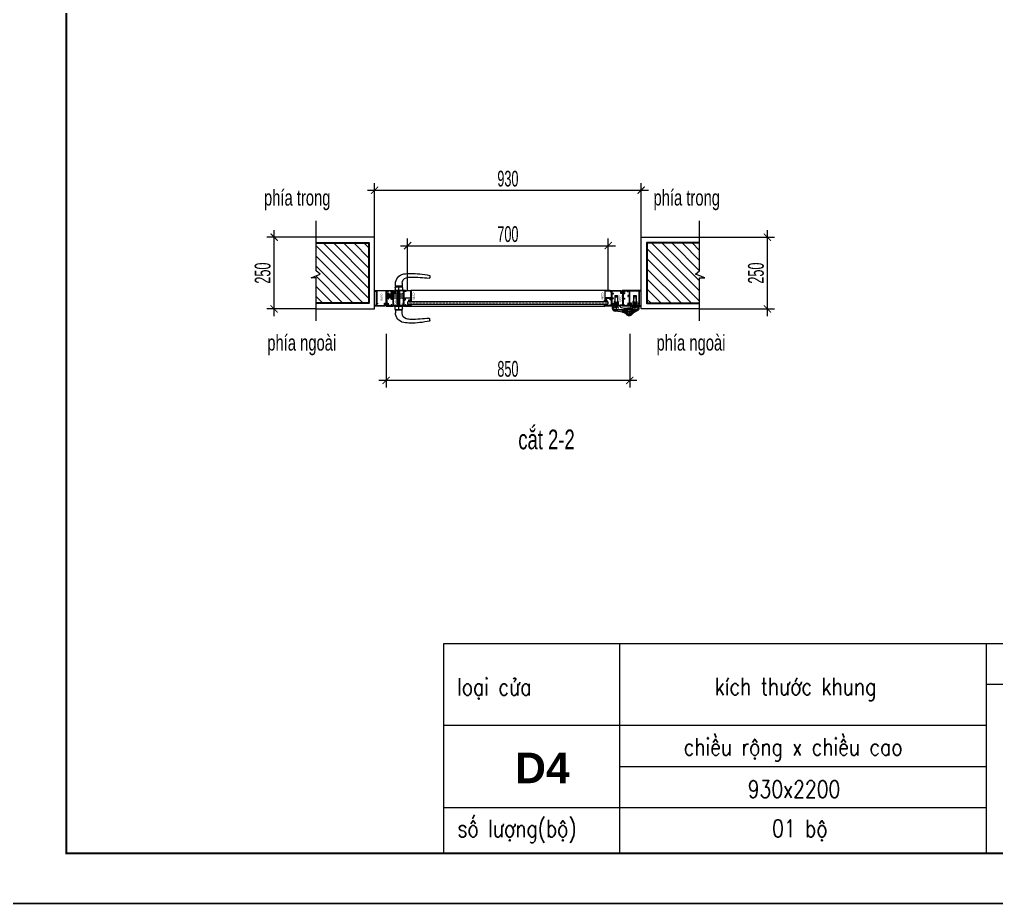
# Model space of a CAD drawing. Header units: millimetres. Extents: x 1336014 to 2939047, y -333549 to -60566.
# Drawn here: x 1435266 to 1438674, y -219540 to -216459 of the extents above; entities that cross this region are included whole.
import ezdxf
from ezdxf.enums import TextEntityAlignment as Align

# ---------------------------------------------------------------- set-up
doc = ezdxf.new("R2010")
doc.units = ezdxf.units.MM
doc.header["$MEASUREMENT"] = 0
for name, pattern in [('CENTER', [2, 1.25, -0.25, 0.25, -0.25]), ('DASHED', [0.75, 0.5, -0.25]), ('HIDDEN', [0.375, 0.25, -0.125])]:
    doc.linetypes.add(name, pattern=pattern)
for name, color, linetype, lineweight in [('05.Text', 253, 'Continuous', 18), ('08.Dim', 156, 'Continuous', 15), ('09.Hatch', 250, 'Continuous', 5), ('11.Khung bo', 32, 'Continuous', 50), ('12.Khung', 36, 'Continuous', 25), ('Bản lề cửa', 1, 'Continuous', 9), ('Coban', 7, 'Continuous', 9), ('KT KHUNG BAO', 96, 'Continuous', 9), ('Kí hiệu mã số', 241, 'Continuous', 9), ('kính', 54, 'Continuous', 9), ('nep', 9, 'Continuous', 15), ('Nhôm', 4, 'Continuous', 20), ('Nẹp nhôm', 6, 'Continuous', 9), ('Ron', 15, 'Continuous', 9), ('silicon', 211, 'Continuous', 9), ('Thay', 253, 'Continuous', 9), ('TS-NET MO', 253, 'Continuous', 0), ('wall', 4, 'Continuous', 9), ('Đường gióng', 251, 'Continuous', 9)]:
    doc.layers.add(name, color=color, linetype=linetype, lineweight=lineweight)
doc.layers.add('KT', color=1, linetype='Continuous')
doc.layers.add('VNCC-Ar-Text', color=6, linetype='Continuous')
doc.layers.add('Tpl_Bound', color=1, linetype='Continuous', plot=False)
doc.styles.add('Noidung', font='', dxfattribs={"height": 500})
doc.styles.add('TEXT-DIM', font='', dxfattribs={"width": 0.8})
doc.styles.add('TT5_Text Dim', font='hoatbif.shx', dxfattribs={"width": 0.6})
doc.styles.add('VNSIMLI', font='VNSIMLI.shx', dxfattribs={"width": 0.6})
doc.styles.get('Noidung').set_extended_font_data('.VnHelvetInsH', bold=True)
doc.styles.get('TEXT-DIM').set_extended_font_data('VnTimes')
doc.dimstyles.new('TT5_Dim 1-25', dxfattribs={"dimscale": 25, "dimtxt": 2.2, "dimasz": 1, "dimexe": 1, "dimexo": 0, "dimgap": 0.5, "dimtad": 1, "dimdec": 0, "dimzin": 0, "dimdsep": 46, "dimtxsty": 'TT5_Text Dim', "dimblk": 'ARCHTICK', "dimcen": 0, "dimdle": 1, "dimclrd": 256, "dimclre": 256, "dimclrt": 1, "dimadec": 0, "dimazin": 0, "dimtfac": 0.015, "dimtdec": 0, "dimtix": 1, "dimtmove": 2, "dimatfit": 3, "dimldrblk": 'DOT', "dimfxl": 1, "dimtolj": 1, "dimtzin": 0, "dimlwd": -1, "dimlwe": -1, "dimarcsym": 1})

# ---------------------------------------------------------------- blocks, each defined once
blk = doc.blocks.new('100')
at = {"layer": '11.Khung bo', "const_width": 26.7}
blk.add_lwpolyline([(1860913, -945240), (1860913, -916940), (1896063, -916940), (1896063, -945240)], close=True, dxfattribs=at)
blk.add_lwpolyline([(1860913, -945240), (1860913, -916940), (1896063, -916940), (1896063, -945240)], close=True, dxfattribs=at)
blk.add_lwpolyline([(1860913, -945240), (1860913, -916940), (1896063, -916940), (1896063, -945240)], close=True, dxfattribs=at)
at = {"layer": '12.Khung'}
blk.add_lwpolyline([(1901579, -945940), (1901579, -916240), (1859580, -916240), (1859580, -945940)], close=True, dxfattribs=at)
blk.add_lwpolyline([(1901579, -945940), (1901579, -916240), (1859580, -916240), (1859580, -945940)], close=True, dxfattribs=at)
blk.add_lwpolyline([(1901579, -945940), (1901579, -916240), (1859580, -916240), (1859580, -945940)], close=True, dxfattribs=at)
blk = doc.blocks.new('ron kính cửa xếp trượt')
at = {"layer": 'Ron'}
for points in [[(2, 4.4), (2.1, 3.8, -0.481466), (1.6, 3.2), (-2.9, 3.2, 0.414214), (-3.4, 2.7), (-3.4, 2.4, 0.414214), (-3.2, 2.2), (-1.4, 2.2, -0.414214), (-1.2, 2), (-1.2, 1.2, -0.414214), (-1.4, 1), (-1.5, 1, 0.601413), (-1.7, 0.7), (-1.3, 0.1, 0.248897), (-1.1, 0), (1.1, 0, 0.248897), (1.3, 0.1), (1.7, 0.7, 0.601413), (1.5, 1), (1.4, 1, -0.414214), (1.2, 1.2), (1.2, 2, -0.414214), (1.4, 2.2), (3.4, 2.2, 0.527023), (3.6, 2.5), (3, 4.9, 0.31109), (1.7, 5.9), (-2.5, 6, 0.981926), (-2.6, 5), (1.5, 4.8, -0.335845)], [(-0.4, 2.1, 0.414213), (-0.6, 1.9), (-0.6, 1, 0.414214), (-0.4, 0.8), (0.4, 0.8, 0.414214), (0.6, 1), (0.6, 1.9, 0.414215), (0.4, 2.1)]]:
    blk.add_lwpolyline(points, format="xyb", close=True, dxfattribs=at)
blk = doc.blocks.new('tay nam mat bang')
h = blk.add_hatch()
h.set_pattern_fill('ANSI31', color=256, scale=10, style=0)
h.set_pattern_definition([(315, (1511.4546, -3873.2739), (-0.88388348, -0.88388348), [])])
h.paths.add_polyline_path([(-6.8, -6), (-8.2, -6), (-6, -1.5), (-4.2, -1.5)])
h.paths.add_polyline_path([(-8.2, 15), (-6.8, 15), (-4.2, 10.5), (-6, 10.5)])
at = {"linetype": 'Continuous'}
for p, q in [((137.3, 90.6), (137.3, 85)), ((17.2, 54.7), (17.2, 63.2)), ((40.3, 54.7), (17.2, 54.7)), ((40.3, 54), (17.2, 54)), ((40.3, 65.2), (40.3, 54.7)), ((40.3, -28), (17.2, -28)), ((40.3, -28.7), (17.2, -28.7)), ((17.2, -28.7), (17.2, -37.2)), ((40.3, -39.2), (40.3, -28.7)), ((137.3, -64.6), (137.3, -59))]:
    blk.add_line(p, q, dxfattribs=at)
for p, q in [((15.8, 50), (15.8, 40.4)), ((41.7, 40.4), (15.8, 40.4)), ((17.2, 54), (17.2, 52.6)), ((24.5, 34.4), (24.4, 40.4)), ((24.5, 34.4), (33, 34.4)), ((24.8, 34.4), (24.8, -8.4)), ((32.8, 34.4), (32.8, -8.4)), ((33, 34.4), (33.1, 40.4)), ((40.3, 54), (40.3, 52.6)), ((41.7, 50), (41.7, 40.4)), ((-13.2, -2.2), (-13.2, 11.2)), ((-13.2, 11.2), (-8.2, 11.2)), ((-8.2, -6), (-8.2, 15)), ((-8.2, 15), (-6.8, 15)), ((-6, 10.5), (-8.2, 15)), ((-7.2, 7.8), (-7.2, 9.7)), ((0.8, -0.2), (-7.2, 7.8)), ((-6.8, 10.2), (0.8, 10.2)), ((-6.8, 15), (-4.2, 10.5)), ((-6.8, -1.5), (-6.8, 10.5)), ((-6.8, 10.5), (-4.2, 10.5)), ((3.2, 16), (0.8, 16)), ((0.8, -6), (0.8, 16)), ((3.2, -6), (3.2, 16)), ((3.2, 12), (43.2, 12)), ((44.8, -2), (44.8, 10.4)), ((-13.2, -2.2), (-8.2, -2.2)), ((-6, -1.5), (-8.2, -6)), ((-8.2, -6), (-6.8, -6)), ((-6.8, -6), (-4.2, -1.5)), ((-6.8, -1.5), (-4.2, -1.5)), ((3.2, -6), (0.8, -6)), ((3.2, -2), (44.8, -2)), ((15.8, -24), (15.8, -14.4)), ((41.7, -14.4), (15.8, -14.4)), ((17.2, -28), (17.2, -26.6)), ((24.5, -8.4), (24.4, -14.4)), ((24.5, -8.4), (33, -8.4)), ((33, -8.4), (33.1, -14.4)), ((40.3, -28), (40.3, -26.6)), ((41.7, -24), (41.7, -14.4))]:
    blk.add_line(p, q)
at = {"linetype": 'CENTER'}
for p, q in [((28.8, 53.4), (28.8, -27.4)), ((-13.2, 4.5), (-2.9, 4.5)), ((7.8, 5), (2, 5)), ((3.2, 5), (44.8, 5)), ((28.8, -2), (28.8, 12))]:
    blk.add_line(p, q, dxfattribs=at)
blk.add_lwpolyline([(3.2, 0), (-3.2, 0), (-3.2, 10), (3.2, 10)])
blk.add_lwpolyline([(6.1, 4.6, -0.414214), (6.1, 5.4), (6.2, 5.5), (6.2, 10.1), (7.5, 10.1, 0.414214), (7.8, 10.4), (7.8, 13.9), (7, 14.8), (6.1, 14.8), (5.2, 13.9), (5.2, 12.2), (3.6, 12.2, 0.414214), (3.2, 11.9), (3.2, -2, 0.414214), (3.6, -2.2), (5.2, -2.2), (5.2, -4), (6.1, -4.8), (7, -4.8), (7.8, -4), (7.8, -0.5, 0.414214), (7.5, -0.2), (6.2, -0.2), (6.2, 4.5)], format="xyb", close=True)
at = {"linetype": 'Continuous'}
for centre, radius, start, end in [((52.3, 63.2), 35, 100.0849, 180), ((60.3, 65.2), 20, 105.5303, 180), ((69.3, -32.4), 132.1, 90, 100.0849), ((71.3, 25.6), 61.1, 90, 105.5303), ((69.3, -212.3), 312, 77.7081, 90), ((71.3, -459.8), 546.5, 83.2994, 90), ((135.3, 85), 2, 263.2994, 0), ((135.3, 90.6), 2, 0, 77.7081), ((52.3, -37.2), 35, 180, 259.9151), ((60.3, -39.2), 20, 180, 254.4697), ((71.3, 0.4), 61.1, 254.4697, 270), ((69.3, 238.3), 312, 270, 282.2919), ((71.3, 485.8), 546.5, 270, 276.7006), ((135.3, -59), 2, 0, 96.7006), ((135.3, -64.6), 2, 282.2919, 0), ((69.3, 58.4), 132.1, 259.9151, 270)]:
    blk.add_arc(centre, radius, start, end, dxfattribs=at)
for centre, radius, start, end in [((18.8, 50), 3, 94.9031, 180), ((28.8, -66.6), 120, 85.0969, 94.9031), ((38.8, 50), 3, 0, 85.0969), ((-6.8, 9.7), 0.5, 90, 180), ((43.2, 10.4), 1.6, 0, 90), ((18.8, -24), 3, 180, 265.0969), ((28.8, 92.6), 120, 265.0969, 274.9031), ((38.8, -24), 3, 274.9031, 0)]:
    blk.add_arc(centre, radius, start, end)
blk = doc.blocks.new('BAN LE LHD63')
at = {"layer": 'Bản lề cửa'}
for p, q in [((-260, 179), (-260, 125)), ((-255, 180), (-259, 180)), ((-253, 179), (-253, 169)), ((-248, 283), (-248, 163)), ((-248, 283), (-203, 283)), ((-248, 280), (-203, 280)), ((-203, 254), (-248, 254)), ((-203, 283), (-203, 163)), ((-197, 179), (-197, 169)), ((-192, 180), (-196, 180)), ((-190, 179), (-190, 125)), ((65, 179), (65, 125)), ((71, 180), (66, 180)), ((72, 179), (72, 169)), ((77, 283), (77, 163)), ((77, 283), (122, 283)), ((77, 280), (122, 280)), ((122, 254), (77, 254)), ((122, 283), (122, 163)), ((128, 179), (128, 169)), ((133, 180), (129, 180)), ((135, 179), (135, 125)), ((-295, 101), (-295, 63)), ((-273, 101), (-295, 101)), ((-282, 63), (-282, 81)), ((-282, 79), (-282, 63)), ((-280, 88), (-271, 97)), ((-279, 86), (-266, 100)), ((-155, 100), (-266, 100)), ((-105, 33), (-264, 33)), ((-263, 33), (-105, 33)), ((-248, 138), (-248, 133)), ((-236, 140), (-246, 140)), ((-236, 130), (-246, 130)), ((-240, 110), (-245, 110)), ((-210, 113), (-240, 113)), ((-240, 113), (-240, 110)), ((-204, 140), (-214, 140)), ((-204, 130), (-214, 130)), ((-210, 113), (-210, 110)), ((-205, 110), (-210, 110)), ((-202, 138), (-202, 133)), ((-155, 100), (-155, 93)), ((-137, 73), (-75, 65)), ((-52, -29), (-97, 29)), ((-49, -33), (-97, 29)), ((-75, 65), (0, 65)), ((10, 65), (0, 65)), ((30, 100), (30, 85)), ((30, 100), (141, 100)), ((49, -33), (97, 29)), ((77, 138), (77, 133)), ((89, 140), (79, 140)), ((89, 130), (79, 130)), ((85, 110), (80, 110)), ((115, 113), (85, 113)), ((85, 113), (85, 110)), ((138, 33), (105, 33)), ((121, 140), (111, 140)), ((121, 130), (111, 130)), ((115, 113), (115, 110)), ((120, 110), (115, 110)), ((123, 138), (123, 133)), ((154, 86), (141, 100)), ((157, 79), (157, 63)), ((-54, -36), (-49, -33)), ((54, -36), (49, -33))]:
    blk.add_line(p, q, dxfattribs=at)
at = {"layer": 'Bản lề cửa', "linetype": 'CENTER'}
for p, q in [((-225, 180), (-225, 110)), ((100, 180), (100, 110)), ((-190, 135), (-260, 135)), ((-225, 115), (-225, 15)), ((-129, -6), (-92, 23)), ((-92, 23), (-38, 65)), ((75, 0), (-75, 0)), ((-75, 0), (75, 0)), ((0, 75), (0, -75)), ((0, 75), (0, -75)), ((92, 23), (27, 74)), ((135, 135), (65, 135)), ((118, 3), (92, 23)), ((100, 100), (100, 33))]:
    blk.add_line(p, q, dxfattribs=at)
at = {"layer": 'Bản lề cửa', "linetype": 'DASHED'}
for p, q in [((-260, 77), (-260, 33)), ((-260, 77), (-190, 77)), ((-253, 100), (-253, 85)), ((-253, 85), (-198, 85)), ((-246, 85), (-246, 77)), ((-204, 85), (-204, 77)), ((-198, 100), (-198, 85)), ((-190, 77), (-190, 33)), ((-125, 7), (-97, 29)), ((-115, -5), (-125, 7)), ((-125, 7), (-123, -2)), ((-122, 12), (-98, 31)), ((-110, -4), (-122, 12)), ((-115, -5), (-88, 17)), ((-110, -4), (-86, 15)), ((-100, 31), (-80, 47)), ((-85, 54), (-71, 65)), ((-60, 22), (-85, 54)), ((-85, 14), (-66, 29)), ((-60, 22), (-6, 65)), ((48, 32), (6, 65)), ((73, 63), (30, 97)), ((48, 32), (73, 63)), ((85, 14), (54, 38)), ((135, 77), (65, 77)), ((65, 77), (65, -12)), ((100, 31), (68, 56)), ((72, 100), (72, 85)), ((127, 85), (72, 85)), ((79, 85), (79, 77)), ((98, 6), (86, 15)), ((103, 4), (88, 17)), ((113, 16), (97, 29)), ((98, 6), (110, 21)), ((110, 21), (99, 30)), ((103, 4), (113, 16)), ((103, 4), (111, 8)), ((113, 16), (111, 8)), ((121, 85), (121, 77)), ((127, 100), (127, 85)), ((135, 77), (135, 33)), ((-115, -5), (-123, -2))]:
    blk.add_line(p, q, dxfattribs=at)
at = {"layer": 'Bản lề cửa'}
for points in [[(7, -48, -1), (-8, -48), (-8, -45, 0.336147), (-11, -40, -0.261596), (-40, -11, 0.336147), (-45, -8), (-50, -8, -1), (-50, 7), (-45, 7, 0.336147), (-40, 11, -0.261596), (-11, 40, 0.336147), (-8, 45), (-8, 47, -1), (7, 47), (7, 45, 0.336147), (11, 40, -0.261596), (40, 11, 0.336147), (45, 7), (47, 7, -1), (47, -8), (45, -8, 0.336147), (40, -11, -0.261596), (11, -40, 0.336147), (7, -45)], [(-8, -48, 1), (7, -48), (7, -45, -0.336147), (11, -40, 0.261596), (40, -11, -0.336147), (45, -8), (50, -8, 1), (50, 7), (45, 7, -0.336147), (40, 11, 0.261596), (11, 40, -0.336147), (7, 45), (7, 47, 1), (-8, 47), (-8, 45, -0.336147), (-11, 40, 0.261596), (-40, 11, -0.336147), (-45, 7), (-48, 7, 1), (-48, -8), (-45, -8, -0.336147), (-40, -11, 0.261596), (-11, -40, -0.336147), (-8, -45)], [(157, 81, 0.198912), (155, 88), (146, 97, -0.668179), (148, 101), (170, 101), (170, 63, -0.29412), (141, 17, 0.049314), (56, -32, -0.867252), (52, -29), (97, 29, -0.230868), (105, 33), (139, 33, 0.191401), (146, 35, 0.206445), (157, 63)]]:
    blk.add_lwpolyline(points, format="xyb", close=True, dxfattribs=at)
for centre, radius, start, end in [((-259, 179), 1.5, 90, 180), ((-255, 179), 1.5, 0, 90), ((-196, 179), 1.5, 90, 180), ((-192, 179), 1.5, 0, 90), ((66, 179), 1.5, 90, 180), ((71, 179), 1.5, 0, 90), ((129, 179), 1.5, 90, 180), ((133, 179), 1.5, 0, 90), ((-245, 63), 50, 180, 268.0933), ((-272, 81), 10, 135, 180), ((-272, 79), 10, 135, 180), ((-245, 63), 37.5, 180, 226.6582), ((-245, 63), 37, 180, 227.7946), ((-273, 99), 2.5, 315, 90), ((-264, 43), 10, 226.6582, 270), ((-263, 43), 10, 227.7946, 270), ((-245, 125), 15, 180, 270), ((-248, 169), 5, 180, 252.1415), ((-225, 240), 80, 252.1415, 287.8585), ((-246, 138), 2.5, 90, 180), ((-246, 133), 2.5, 180, 270), ((-263, -487), 500, 65.3972, 88.0933), ((-225, 135), 15, 19.4712, 160.5288), ((-225, 135), 15, 199.4712, 340.5288), ((-225, 135), 12.5, 23.5782, 156.4218), ((-225, 135), 12.5, 203.5782, 336.4218), ((-205, 125), 15, 270, 0), ((-204, 138), 2.5, 0, 90), ((-204, 133), 2.5, 270, 0), ((-202, 169), 5, 287.8585, 0), ((-135, 93), 20, 180, 262.875), ((-105, 23), 10, 38, 90), ((-105, 23), 10, 38, 90), ((0, 0), 65, 90, 325.8377), ((0, 0), 55, 186.1106, 173.8894), ((0, 0), 55, 6.1106, 353.8894), ((0, 0), 65, 214.1623, 90), ((0, 0), 45, 99.5973, 170.4027), ((0, 0), 45, 99.5973, 170.4027), ((0, 0), 45, 9.5973, 80.4027), ((0, 0), 45, 9.5973, 80.4027), ((10, 85), 20, 270, 0), ((80, 125), 15, 180, 270), ((77, 169), 5, 180, 252.1415), ((100, 240), 80, 252.1415, 287.8585), ((79, 138), 2.5, 90, 180), ((79, 133), 2.5, 180, 270), ((100, 135), 15, 19.4712, 160.5288), ((100, 135), 15, 199.4712, 340.5288), ((100, 135), 12.5, 23.5782, 156.4218), ((100, 135), 12.5, 203.5782, 336.4218), ((105, 23), 10, 90, 142), ((120, 125), 15, 270, 0), ((121, 138), 2.5, 0, 90), ((121, 133), 2.5, 270, 0), ((123, 169), 5, 287.8585, 0), ((138, 43), 10, 270, 312.2054), ((120, 63), 37, 312.2054, 0), ((147, 79), 10, 0, 45), ((-54, -30), 2.5, 245.3972, 38), ((0, 0), 45, 189.5973, 260.4027), ((0, 0), 45, 189.5973, 260.4027), ((0, 0), 45, 279.5973, 350.4027), ((0, 0), 45, 279.5973, 350.4027)]:
    blk.add_arc(centre, radius, start, end, dxfattribs=at)
at = {"layer": 'Bản lề cửa', "linetype": 'CENTER'}
for start, end in [(173.8894, 186.1106), (353.8894, 6.1106)]:
    blk.add_arc((0, 0), 55, start, end, dxfattribs=at)
blk = doc.blocks.new('_ARCHTICK')
at = {"const_width": 0.15}
blk.add_lwpolyline([(-0.5, -0.5), (0.5, 0.5)], dxfattribs=at)
blk = doc.blocks.new('*D2061')
at = {"layer": '08.Dim', "transparency": 16777216}
for p, q in [((1436544.9, -217554.2), (1436544.9, -217741.9)), ((1437394.9, -217554.2), (1437394.9, -217741.9)), ((1437419.9, -217716.9), (1436519.9, -217716.9))]:
    blk.add_line(p, q, dxfattribs=at)
at = {"layer": 'Defpoints', "color": 0, "transparency": 16777216}
for p in [(1436544.9, -217554.2), (1437394.9, -217554.2), (1436544.9, -217716.9)]:
    blk.add_point(p, dxfattribs=at)
at = {"layer": '08.Dim', "transparency": 16777216, "xscale": 25, "yscale": 25, "zscale": 25, "rotation": 180}
blk.add_blockref('_ARCHTICK', (1436544.9, -217716.9), dxfattribs=at)
at = {"layer": '08.Dim', "transparency": 16777216, "xscale": 25, "yscale": 25, "zscale": 25}
blk.add_blockref('_ARCHTICK', (1437394.9, -217716.9), dxfattribs=at)
at = {"layer": '08.Dim', "color": 1, "transparency": 16777216, "insert": (1436969.9, -217676.9), "char_height": 55, "attachment_point": 5, "style": 'TT5_Text Dim'}
blk.add_mtext('\\A1;850', dxfattribs=at)
blk = doc.blocks.new('_DOT')
blk.add_line((-0.5, 0), (-1, 0))
at = {"const_width": 0.5}
blk.add_lwpolyline([(-0.25, 0, 1), (0.25, 0, 1)], format="xyb", close=True, dxfattribs=at)
blk = doc.blocks.new('*D2062')
at = {"layer": '08.Dim', "transparency": 16777216}
for p, q in [((1436620.1, -217405.5), (1436620.1, -217222)), ((1437319.7, -217405.5), (1437319.7, -217222)), ((1436595.1, -217247), (1437344.7, -217247))]:
    blk.add_line(p, q, dxfattribs=at)
at = {"layer": 'Defpoints', "color": 0, "transparency": 16777216}
for p in [(1437319.7, -217247), (1436620.1, -217405.5), (1437319.7, -217405.5)]:
    blk.add_point(p, dxfattribs=at)
at = {"layer": '08.Dim', "transparency": 16777216, "xscale": 25, "yscale": 25, "zscale": 25, "rotation": 180}
blk.add_blockref('_ARCHTICK', (1436620.1, -217247), dxfattribs=at)
at = {"layer": '08.Dim', "transparency": 16777216, "xscale": 25, "yscale": 25, "zscale": 25}
blk.add_blockref('_ARCHTICK', (1437319.7, -217247), dxfattribs=at)
at = {"layer": '08.Dim', "color": 1, "transparency": 16777216, "insert": (1436969.9, -217207), "char_height": 55, "attachment_point": 5, "style": 'TT5_Text Dim'}
blk.add_mtext('\\A1;700', dxfattribs=at)
blk = doc.blocks.new('*D2063')
at = {"layer": '08.Dim', "transparency": 16777216}
for p, q in [((1436479.9, -217053.6), (1437459.9, -217053.6)), ((1436504.9, -217221.9), (1436504.9, -217028.6)), ((1437434.9, -217221.9), (1437434.9, -217028.6))]:
    blk.add_line(p, q, dxfattribs=at)
at = {"layer": 'Defpoints', "color": 0, "transparency": 16777216}
for p in [(1437434.9, -217053.6), (1436504.9, -217221.9), (1437434.9, -217221.9)]:
    blk.add_point(p, dxfattribs=at)
at = {"layer": '08.Dim', "transparency": 16777216, "xscale": 25, "yscale": 25, "zscale": 25, "rotation": 180}
blk.add_blockref('_ARCHTICK', (1436504.9, -217053.6), dxfattribs=at)
at = {"layer": '08.Dim', "transparency": 16777216, "xscale": 25, "yscale": 25, "zscale": 25}
blk.add_blockref('_ARCHTICK', (1437434.9, -217053.6), dxfattribs=at)
at = {"layer": '08.Dim', "color": 1, "transparency": 16777216, "insert": (1436969.9, -217013.6), "char_height": 55, "attachment_point": 5, "style": 'TT5_Text Dim'}
blk.add_mtext('\\A1;930', dxfattribs=at)
blk = doc.blocks.new('*D2067')
at = {"layer": '08.Dim', "transparency": 16777216}
for p, q in [((1436154.6, -217492.6), (1436154.6, -217192.6)), ((1436301.1, -217217.6), (1436129.6, -217217.6)), ((1436301.1, -217467.6), (1436129.6, -217467.6))]:
    blk.add_line(p, q, dxfattribs=at)
at = {"layer": 'Defpoints', "color": 0, "transparency": 16777216}
for p in [(1436154.6, -217217.6), (1436301.1, -217217.6), (1436301.1, -217467.6)]:
    blk.add_point(p, dxfattribs=at)
at = {"layer": '08.Dim', "transparency": 16777216, "xscale": 25, "yscale": 25, "zscale": 25}
for p, rotation in [((1436154.6, -217217.6), 90), ((1436154.6, -217467.6), 270)]:
    blk.add_blockref('_ARCHTICK', p, dxfattribs=dict(at, rotation=rotation))
at = {"layer": '08.Dim', "color": 1, "transparency": 16777216, "insert": (1436114.6, -217342.6), "char_height": 55, "attachment_point": 5, "rotation": 90, "style": 'TT5_Text Dim'}
blk.add_mtext('\\A1;250', dxfattribs=at)
blk = doc.blocks.new('*D2068')
at = {"layer": '08.Dim', "transparency": 16777216}
for p, q in [((1437875.2, -217492.6), (1437875.2, -217192.6)), ((1437638.6, -217217.6), (1437900.2, -217217.6)), ((1437638.6, -217467.6), (1437900.2, -217467.6))]:
    blk.add_line(p, q, dxfattribs=at)
at = {"layer": 'Defpoints', "color": 0, "transparency": 16777216}
for p in [(1437638.6, -217217.6), (1437875.2, -217217.6), (1437638.6, -217467.6)]:
    blk.add_point(p, dxfattribs=at)
at = {"layer": '08.Dim', "transparency": 16777216, "xscale": 25, "yscale": 25, "zscale": 25}
for p, rotation in [((1437875.2, -217217.6), 90), ((1437875.2, -217467.6), 270)]:
    blk.add_blockref('_ARCHTICK', p, dxfattribs=dict(at, rotation=rotation))
at = {"layer": '08.Dim', "color": 1, "transparency": 16777216, "insert": (1437835.2, -217342.6), "char_height": 55, "attachment_point": 5, "rotation": 90, "style": 'TT5_Text Dim'}
blk.add_mtext('\\A1;250', dxfattribs=at)

msp = doc.modelspace()

# ---------------------------------------------------------------- hatches: boundary and pattern name
at = {"layer": '09.Hatch', "ltscale": 0.5}
h = msp.add_hatch(dxfattribs=at)
h.set_pattern_fill('ANSI31', color=256, scale=200, angle=180, style=0)
h.set_pattern_definition([(315, (1428917.79, -216652.904), (-17.67767, -17.67767), [])])
h.paths.add_polyline_path([(1436484.9, -217447.6), (1436301.1, -217447.6), (1436301.1, -217359.1), (1436283.2, -217359.1), (1436315.5, -217346.7), (1436301.1, -217334.9), (1436301.1, -217237.6), (1436484.9, -217237.6)])
h = msp.add_hatch(dxfattribs=at)
h.set_pattern_fill('ANSI31', color=256, scale=200, angle=180, style=0)
h.set_pattern_definition([(315, (1428047.767, -216652.904), (-17.67767, -17.67767), [])])
h.paths.add_polyline_path([(1437454.9, -217447.6), (1437638.6, -217447.6), (1437638.6, -217359.1), (1437656.5, -217359.1), (1437624.2, -217346.7), (1437638.6, -217334.9), (1437638.6, -217237.6), (1437454.9, -217237.6)])
at = {"layer": 'KT KHUNG BAO'}
h = msp.add_hatch(color=256, dxfattribs=at)
h.paths.add_polyline_path([(1437315.5, -217439.6), (1437315.5, -217439.8, -0.414214), (1437315, -217440.3), (1437313.8, -217440.3, -0.339454), (1437313.3, -217440), (1437313.2, -217439.6, -0.493145), (1437313.4, -217439.3), (1437314, -217439.3, 0.414214), (1437314.5, -217438.8), (1437314.5, -217437.5, 0.414214), (1437314, -217437), (1437309.4, -217437, 0.414214), (1437308.9, -217437.5), (1437308.9, -217438.8, 0.414214), (1437309.4, -217439.3), (1437310, -217439.3, -0.493145), (1437310.2, -217439.6), (1437310.1, -217440, -0.339454), (1437309.6, -217440.3), (1437308.4, -217440.3, -0.414214), (1437307.9, -217439.8), (1437307.9, -217438.6, -0.232999), (1437301.4, -217442.8), (1437316.4, -217442.8, 0.517303)])
h.paths.add_polyline_path([(1437316.4, -217450.8), (1437301.4, -217450.8, -0.225568), (1437307.9, -217455), (1437307.9, -217453.8, -0.414214), (1437308.4, -217453.3), (1437309.8, -217453.3, -0.339454), (1437310.3, -217453.7), (1437310.4, -217454.1, -0.493145), (1437310.2, -217454.3), (1437309.6, -217454.3, 0.414214), (1437309.1, -217454.8), (1437309.1, -217456.1, 0.414214), (1437309.6, -217456.6), (1437314.2, -217456.6, 0.414214), (1437314.7, -217456.1), (1437314.7, -217454.8, 0.414214), (1437314.2, -217454.3), (1437313.6, -217454.3, -0.493145), (1437313.4, -217454.1), (1437313.5, -217453.7, -0.339454), (1437314, -217453.3), (1437315.4, -217453.3, -0.414214), (1437315.9, -217453.8), (1437315.9, -217453.8, 0.444559)])

# ---------------------------------------------------------------- linework, layer by layer
for centre, start, end in [((1436624.9, -217441.6), 108.862, 218.5287), ((1436624.9, -217452.1), 141.4713, 237.317), ((1437314.8, -217441.6), 321.4713, 71.138), ((1437314.8, -217452.1), 302.683, 38.5287)]:
    msp.add_arc(centre, 2.05, start, end, dxfattribs=at)
at = {"layer": 'kính'}
msp.add_lwpolyline([(1437298.5, -217450.8), (1437318.7, -217450.8), (1437319.7, -217449.8), (1437319.7, -217443.8), (1437318.7, -217442.8), (1437298.5, -217442.8), (1436621.1, -217442.8), (1436620.1, -217443.8), (1436620.1, -217449.8), (1436621.1, -217450.8)], close=True, dxfattribs=at)
at = {"layer": 'kính', "linetype": 'HIDDEN', "lineweight": 5}
msp.add_lwpolyline([(1437319.7, -217443.8), (1436620.1, -217443.8), (1436620.1, -217449.8), (1437319.7, -217449.8)], close=True, dxfattribs=at)
at = {"layer": 'nep', "ltscale": 0.5}
for points in [[(1436301.1, -217509), (1436301.1, -217359.1), (1436283.2, -217359.1), (1436315.5, -217346.7), (1436301.1, -217334.9), (1436301.1, -217160.7)], [(1437638.6, -217509), (1437638.6, -217359.1), (1437656.5, -217359.1), (1437624.2, -217346.7), (1437638.6, -217334.9), (1437638.6, -217160.7)]]:
    msp.add_lwpolyline(points, dxfattribs=at)
at = {"layer": 'nep'}
for points in [[(1436301.1, -217467.6), (1436504.9, -217467.6), (1436504.9, -217217.6), (1436301.1, -217217.6)], [(1437638.6, -217467.6), (1437434.9, -217467.6), (1437434.9, -217217.6), (1437638.6, -217217.6)]]:
    msp.add_lwpolyline(points, dxfattribs=at)
at = {"layer": 'Nhôm'}
for points in [[(1436552.1, -217421.3), (1436552.1, -217424.1, -0.339454), (1436551.7, -217424.5), (1436551, -217424.7, -0.493145), (1436550.4, -217424.2), (1436550.4, -217422.7, 0.414214), (1436549.9, -217422.2), (1436547.6, -217422.2, 0.414214), (1436547.1, -217422.7), (1436547.1, -217447.9, 0.414214), (1436547.6, -217448.4), (1436550.2, -217448.4, 0.414214), (1436550.7, -217447.9), (1436550.7, -217447.5, -0.493145), (1436551, -217447.2), (1436551.7, -217447.4, -0.339454), (1436552.1, -217447.9), (1436552.1, -217449.3, -0.414214), (1436551.6, -217449.8), (1436541.4, -217449.8, 0.414214), (1436540.9, -217450.3), (1436540.9, -217457.3, -0.414214), (1436540.4, -217457.8), (1436505.4, -217457.8, -0.414214), (1436504.9, -217457.3), (1436504.9, -217453.3, -0.57735), (1436505.6, -217452.9), (1436506, -217453.1, -0.267949), (1436506.3, -217453.6), (1436506.3, -217455.7, 0.414214), (1436506.8, -217456.2), (1436510.6, -217456.2, 0.414214), (1436511.1, -217455.7), (1436511.1, -217405.1, 0.414214), (1436510.6, -217404.6), (1436506.8, -217404.6, 0.414214), (1436506.3, -217405.1), (1436506.3, -217407.3, -0.267949), (1436506, -217407.7), (1436505.6, -217408, -0.57735), (1436504.9, -217407.5), (1436504.9, -217403.5, -0.414214), (1436505.4, -217403), (1436570.4, -217403, -0.414214), (1436570.9, -217403.5), (1436570.9, -217407, -0.414214), (1436570.4, -217407.5), (1436569, -217407.5, -0.339454), (1436568.5, -217407.2), (1436568.4, -217406.8, -0.493145), (1436568.6, -217406.5), (1436569.2, -217406.5, 0.414214), (1436569.7, -217406), (1436569.7, -217404.7, 0.414214), (1436569.2, -217404.2), (1436564.6, -217404.2, 0.414214), (1436564.1, -217404.7), (1436564.1, -217406, 0.414214), (1436564.6, -217406.5), (1436565.2, -217406.5, -0.493145), (1436565.4, -217406.8), (1436565.3, -217407.2, -0.339454), (1436564.8, -217407.5), (1436563.3, -217407.5, -0.414214), (1436562.9, -217407.1), (1436562.9, -217407), (1436561.9, -217407, -0.414214), (1436561.4, -217406.5), (1436561.4, -217406.5, -0.414214), (1436561.9, -217406), (1436562.4, -217406, 0.414214), (1436562.9, -217405.5), (1436562.9, -217405.3, 0.414214), (1436562.4, -217404.8), (1436552.4, -217404.8, 0.414214), (1436551.9, -217405.3), (1436551.9, -217405.5, 0.414214), (1436552.4, -217406), (1436552.9, -217406, -0.414214), (1436553.4, -217406.5), (1436553.4, -217406.5, -0.414214), (1436552.9, -217407), (1436551.2, -217407, -0.414214), (1436550.7, -217406.5), (1436550.7, -217405.5, 0.414214), (1436550.2, -217405), (1436547.6, -217405, 0.414214), (1436547.1, -217405.5), (1436547.1, -217420.3, 0.414214), (1436547.6, -217420.8), (1436551.6, -217420.8, -0.414214)], [(1436544.6, -217405), (1436513.6, -217405, 0.414214), (1436513.1, -217405.5), (1436513.1, -217447.3, 0.414214), (1436513.6, -217447.8), (1436514.6, -217447.8, -0.414214), (1436515.1, -217448.3), (1436515.1, -217448.8, -0.414214), (1436514.6, -217449.3), (1436513.6, -217449.3, 0.414214), (1436513.1, -217449.8), (1436513.1, -217455.3, 0.414214), (1436513.6, -217455.8), (1436538.4, -217455.8, 0.414214), (1436538.9, -217455.3), (1436538.9, -217448.3, -0.414214), (1436539.4, -217447.8), (1436544.6, -217447.8, 0.414214), (1436545.1, -217447.3), (1436545.1, -217405.5, 0.414214)], [(1436631.4, -217453.3), (1436630, -217453.3, 0.339454), (1436629.5, -217453.7), (1436629.4, -217454.1, 0.493145), (1436629.6, -217454.3), (1436630.2, -217454.3, -0.414214), (1436630.7, -217454.8), (1436630.7, -217456.1, -0.414214), (1436630.2, -217456.6), (1436625.6, -217456.6, -0.414214), (1436625.1, -217456.1), (1436625.1, -217454.8, -0.414214), (1436625.6, -217454.3), (1436626.2, -217454.3, 0.493145), (1436626.4, -217454.1), (1436626.3, -217453.7, 0.339454), (1436625.8, -217453.3), (1436624.4, -217453.3, 0.414214), (1436623.9, -217453.8), (1436622.9, -217453.8, 0.414214), (1436622.4, -217454.3), (1436622.4, -217454.3, 0.414214), (1436622.9, -217454.8), (1436623.4, -217454.8, -0.414214), (1436623.9, -217455.3), (1436623.9, -217455.5, -0.414214), (1436623.4, -217456), (1436613.4, -217456, -0.414214), (1436612.9, -217455.5), (1436612.9, -217455.3, -0.414214), (1436613.4, -217454.8), (1436613.9, -217454.8, 0.414214), (1436614.4, -217454.3), (1436614.4, -217454.3, 0.414214), (1436613.9, -217453.8), (1436612.2, -217453.8, 0.414214), (1436611.7, -217454.3), (1436611.7, -217455.5, -0.414214), (1436611.2, -217456), (1436608.6, -217456, -0.414214), (1436608.1, -217455.5), (1436608.1, -217436.4, -0.414214), (1436608.6, -217435.9), (1436612.6, -217435.9, 0.414214), (1436613.1, -217435.4), (1436613.1, -217432.6, 0.339454), (1436612.7, -217432.1), (1436612, -217431.9, 0.493145), (1436611.4, -217432.4), (1436611.4, -217434, -0.414214), (1436610.9, -217434.5), (1436608.6, -217434.5, -0.414214), (1436608.1, -217434), (1436608.1, -217404.9, -0.414214), (1436608.6, -217404.4), (1436611.6, -217404.4, -0.414214), (1436612.1, -217404.9), (1436612.1, -217405.3, 0.493145), (1436612.4, -217405.6), (1436612.7, -217405.6, 0.339454), (1436613.1, -217405.1), (1436613.1, -217403.3, 0.414214), (1436612.8, -217403), (1436575.4, -217403, 0.414214), (1436574.9, -217403.5, 0.414214), (1436575.4, -217404), (1436575.4, -217410.5, -0.414214), (1436574.9, -217411), (1436564.1, -217411, 0.414214), (1436563.6, -217411.5), (1436563.6, -217414.4, 0.414214), (1436564.1, -217414.9), (1436564.6, -217414.9, 0.414214), (1436565.1, -217414.4), (1436565.1, -217412.9, -0.414214), (1436565.6, -217412.4), (1436567.6, -217412.4, -0.414214), (1436568.1, -217412.9), (1436568.1, -217431.9, -0.414214), (1436567.6, -217432.4), (1436565.6, -217432.4, -0.414214), (1436565.1, -217431.9), (1436565.1, -217430.4, 0.414214), (1436564.6, -217429.9), (1436564.1, -217429.9, 0.414214), (1436563.6, -217430.4), (1436563.6, -217433.3, 0.414214), (1436564.1, -217433.8), (1436567.6, -217433.8, -0.414214), (1436568.1, -217434.3), (1436568.1, -217455.5, -0.414214), (1436567.6, -217456), (1436565.6, -217456, -0.414214), (1436565.1, -217455.5), (1436565.1, -217454.3, 0.414214), (1436564.6, -217453.8), (1436562.9, -217453.8, 0.414214), (1436562.4, -217454.3), (1436562.4, -217454.3, 0.414214), (1436562.9, -217454.8), (1436563.4, -217454.8, -0.414214), (1436563.9, -217455.3), (1436563.9, -217455.5, -0.414214), (1436563.4, -217456), (1436553.4, -217456, -0.414214), (1436552.9, -217455.5), (1436552.9, -217455.3, -0.414214), (1436553.4, -217454.8), (1436553.9, -217454.8, 0.414214), (1436554.4, -217454.3), (1436554.4, -217454.3, 0.414214), (1436553.9, -217453.8), (1436552.9, -217453.8, 0.414214), (1436552.4, -217453.3), (1436551, -217453.3, 0.339454), (1436550.5, -217453.7), (1436550.4, -217454.1, 0.493145), (1436550.6, -217454.3), (1436551.2, -217454.3, -0.414214), (1436551.7, -217454.8), (1436551.7, -217456.1, -0.414214), (1436551.2, -217456.6), (1436546.6, -217456.6, -0.414214), (1436546.1, -217456.1), (1436546.1, -217454.8, -0.414214), (1436546.6, -217454.3), (1436547.2, -217454.3, 0.493145), (1436547.4, -217454.1), (1436547.3, -217453.7, 0.339454), (1436546.8, -217453.3), (1436545.4, -217453.3, 0.414214), (1436544.9, -217453.8), (1436544.9, -217457.3, 0.414214), (1436545.4, -217457.8), (1436569.6, -217457.8, 0.414214), (1436570.1, -217457.3), (1436570.1, -217456.8, -0.414214), (1436570.6, -217456.3), (1436575.6, -217456.3, -0.414214), (1436576.1, -217456.8), (1436576.1, -217457.3, 0.414214), (1436576.6, -217457.8), (1436599.6, -217457.8, 0.414214), (1436600.1, -217457.3), (1436600.1, -217456.8, -0.414214), (1436600.6, -217456.3), (1436605.6, -217456.3, -0.414214), (1436606.1, -217456.8), (1436606.1, -217457.3, 0.414214), (1436606.6, -217457.8), (1436631.6, -217457.8, 0.414214), (1436631.9, -217457.5), (1436631.9, -217453.8, 0.414214)], [(1436577.7, -217454.3, -0.414214), (1436578.2, -217454.8), (1436578.2, -217455.3, 0.414214), (1436578.7, -217455.8), (1436597.7, -217455.8, 0.414214), (1436598.2, -217455.3), (1436598.2, -217454.8, -0.414214), (1436598.7, -217454.3), (1436605.7, -217454.3, 0.414214), (1436606.2, -217453.8), (1436606.2, -217451.4, 0.414214), (1436605.7, -217450.9), (1436602.7, -217450.9, -0.414214), (1436602.2, -217450.4), (1436602.2, -217449.9, -0.414214), (1436602.7, -217449.4), (1436605.7, -217449.4, 0.414214), (1436606.2, -217448.9), (1436606.2, -217431.9, 0.414214), (1436605.7, -217431.4), (1436602.7, -217431.4, -0.414214), (1436602.2, -217430.9), (1436602.2, -217430.4, -0.414214), (1436602.7, -217429.9), (1436605.7, -217429.9, 0.414214), (1436606.2, -217429.4), (1436606.2, -217415.4, 0.414214), (1436605.7, -217414.9), (1436602.7, -217414.9, -0.414214), (1436602.2, -217414.4), (1436602.2, -217413.9, -0.414214), (1436602.7, -217413.4), (1436605.7, -217413.4, 0.414214), (1436606.2, -217412.9), (1436606.2, -217405.5, 0.414214), (1436605.7, -217405), (1436578, -217405, 0.414214), (1436577.5, -217405.5), (1436577.5, -217411.5, -0.414214), (1436576, -217413), (1436570.7, -217413, 0.414214), (1436570.2, -217413.5), (1436570.2, -217453.8, 0.414214), (1436570.7, -217454.3)], [(1437308.4, -217453.3), (1437309.8, -217453.3, -0.339454), (1437310.3, -217453.7), (1437310.4, -217454.1, -0.493145), (1437310.2, -217454.3), (1437309.6, -217454.3, 0.414214), (1437309.1, -217454.8), (1437309.1, -217456.1, 0.414214), (1437309.6, -217456.6), (1437314.2, -217456.6, 0.414214), (1437314.7, -217456.1), (1437314.7, -217454.8, 0.414214), (1437314.2, -217454.3), (1437313.6, -217454.3, -0.493145), (1437313.4, -217454.1), (1437313.5, -217453.7, -0.339454), (1437314, -217453.3), (1437315.4, -217453.3, -0.414214), (1437315.9, -217453.8), (1437316.9, -217453.8, -0.414214), (1437317.4, -217454.3), (1437317.4, -217454.3, -0.414214), (1437316.9, -217454.8), (1437316.4, -217454.8, 0.414214), (1437315.9, -217455.3), (1437315.9, -217455.5, 0.414214), (1437316.4, -217456), (1437326.4, -217456, 0.414214), (1437326.9, -217455.5), (1437326.9, -217455.3, 0.414214), (1437326.4, -217454.8), (1437325.9, -217454.8, -0.414214), (1437325.4, -217454.3), (1437325.4, -217454.3, -0.414214), (1437325.9, -217453.8), (1437327.6, -217453.8, -0.414214), (1437328.1, -217454.3), (1437328.1, -217455.5, 0.414214), (1437328.6, -217456), (1437331.2, -217456, 0.414214), (1437331.7, -217455.5), (1437331.7, -217436.4, 0.414214), (1437331.2, -217435.9), (1437327.2, -217435.9, -0.414214), (1437326.7, -217435.4), (1437326.7, -217432.6, -0.339454), (1437327, -217432.1), (1437327.7, -217431.9, -0.493145), (1437328.3, -217432.4), (1437328.3, -217434, 0.414214), (1437328.8, -217434.5), (1437331.2, -217434.5, 0.414214), (1437331.7, -217434), (1437331.7, -217404.9, 0.414214), (1437331.2, -217404.4), (1437328.2, -217404.4, 0.414214), (1437327.7, -217404.9), (1437327.7, -217405.3, -0.493145), (1437327.3, -217405.6), (1437327, -217405.6, -0.339454), (1437326.7, -217405.1), (1437326.7, -217403.3, -0.414214), (1437327, -217403), (1437364.4, -217403, -0.414214), (1437364.9, -217403.5, -0.414214), (1437364.4, -217404), (1437364.4, -217410.5, 0.414214), (1437364.9, -217411), (1437375.7, -217411, -0.414214), (1437376.2, -217411.5), (1437376.2, -217414.4, -0.414214), (1437375.7, -217414.9), (1437375.2, -217414.9, -0.414214), (1437374.7, -217414.4), (1437374.7, -217412.9, 0.414214), (1437374.2, -217412.4), (1437372.2, -217412.4, 0.414214), (1437371.7, -217412.9), (1437371.7, -217431.9, 0.414214), (1437372.2, -217432.4), (1437374.2, -217432.4, 0.414214), (1437374.7, -217431.9), (1437374.7, -217430.4, -0.414214), (1437375.2, -217429.9), (1437375.7, -217429.9, -0.414214), (1437376.2, -217430.4), (1437376.2, -217433.3, -0.414214), (1437375.7, -217433.8), (1437372.2, -217433.8, 0.414214), (1437371.7, -217434.3), (1437371.7, -217455.5, 0.414214), (1437372.2, -217456), (1437374.2, -217456, 0.414214), (1437374.7, -217455.5), (1437374.7, -217454.3, -0.414214), (1437375.2, -217453.8), (1437376.9, -217453.8, -0.414214), (1437377.4, -217454.3), (1437377.4, -217454.3, -0.414214), (1437376.9, -217454.8), (1437376.4, -217454.8, 0.414214), (1437375.9, -217455.3), (1437375.9, -217455.5, 0.414214), (1437376.4, -217456), (1437386.4, -217456, 0.414214), (1437386.9, -217455.5), (1437386.9, -217455.3, 0.414214), (1437386.4, -217454.8), (1437385.9, -217454.8, -0.414214), (1437385.4, -217454.3), (1437385.4, -217454.3, -0.414214), (1437385.9, -217453.8), (1437386.9, -217453.8, -0.414214), (1437387.4, -217453.3), (1437388.8, -217453.3, -0.339454), (1437389.3, -217453.7), (1437389.4, -217454.1, -0.493145), (1437389.2, -217454.3), (1437388.6, -217454.3, 0.414214), (1437388.1, -217454.8), (1437388.1, -217456.1, 0.414214), (1437388.6, -217456.6), (1437393.2, -217456.6, 0.414214), (1437393.7, -217456.1), (1437393.7, -217454.8, 0.414214), (1437393.2, -217454.3), (1437392.6, -217454.3, -0.493145), (1437392.4, -217454.1), (1437392.5, -217453.7, -0.339454), (1437393, -217453.3), (1437394.4, -217453.3, -0.414214), (1437394.9, -217453.8), (1437394.9, -217457.3, -0.414214), (1437394.4, -217457.8), (1437370.2, -217457.8, -0.414214), (1437369.7, -217457.3), (1437369.7, -217456.8, 0.414214), (1437369.2, -217456.3), (1437364.2, -217456.3, 0.414214), (1437363.7, -217456.8), (1437363.7, -217457.3, -0.414214), (1437363.2, -217457.8), (1437340.2, -217457.8, -0.414214), (1437339.7, -217457.3), (1437339.7, -217456.8, 0.414214), (1437339.2, -217456.3), (1437334.2, -217456.3, 0.414214), (1437333.7, -217456.8), (1437333.7, -217457.3, -0.414214), (1437333.2, -217457.8), (1437308.2, -217457.8, -0.414214), (1437307.9, -217457.5), (1437307.9, -217453.8, -0.414214)], [(1437362.2, -217454.3, 0.414214), (1437361.7, -217454.8), (1437361.7, -217455.3, -0.414214), (1437361.2, -217455.8), (1437342.2, -217455.8, -0.414214), (1437341.7, -217455.3), (1437341.7, -217454.8, 0.414214), (1437341.2, -217454.3), (1437334.2, -217454.3, -0.414214), (1437333.7, -217453.8), (1437333.7, -217451.4, -0.414214), (1437334.2, -217450.9), (1437337.2, -217450.9, 0.414214), (1437337.7, -217450.4), (1437337.7, -217449.9, 0.414214), (1437337.2, -217449.4), (1437334.2, -217449.4, -0.414214), (1437333.7, -217448.9), (1437333.7, -217431.9, -0.414214), (1437334.2, -217431.4), (1437337.2, -217431.4, 0.414214), (1437337.7, -217430.9), (1437337.7, -217430.4, 0.414214), (1437337.2, -217429.9), (1437334.2, -217429.9, -0.414214), (1437333.7, -217429.4), (1437333.7, -217415.4, -0.414214), (1437334.2, -217414.9), (1437337.2, -217414.9, 0.414214), (1437337.7, -217414.4), (1437337.7, -217413.9, 0.414214), (1437337.2, -217413.4), (1437334.2, -217413.4, -0.414214), (1437333.7, -217412.9), (1437333.7, -217405.5, -0.414214), (1437334.2, -217405), (1437361.9, -217405, -0.414214), (1437362.4, -217405.5), (1437362.4, -217411.5, 0.414214), (1437363.9, -217413), (1437369.2, -217413, -0.414214), (1437369.7, -217413.5), (1437369.7, -217453.8, -0.414214), (1437369.2, -217454.3)], [(1437387.7, -217421.3), (1437387.7, -217424.1, 0.339454), (1437388, -217424.5), (1437388.7, -217424.7, 0.493145), (1437389.3, -217424.2), (1437389.3, -217422.7, -0.414214), (1437389.8, -217422.2), (1437392.2, -217422.2, -0.414214), (1437392.7, -217422.7), (1437392.7, -217447.9, -0.414214), (1437392.2, -217448.4), (1437389.6, -217448.4, -0.414214), (1437389.1, -217447.9), (1437389.1, -217447.5, 0.493145), (1437388.7, -217447.2), (1437388, -217447.4, 0.339454), (1437387.7, -217447.9), (1437387.7, -217449.3, 0.414214), (1437388.2, -217449.8), (1437398.4, -217449.8, -0.414214), (1437398.9, -217450.3), (1437398.9, -217457.3, 0.414214), (1437399.4, -217457.8), (1437434.4, -217457.8, 0.414214), (1437434.9, -217457.3), (1437434.9, -217453.3, 0.57735), (1437434.1, -217452.9), (1437433.7, -217453.1, 0.267949), (1437433.5, -217453.6), (1437433.5, -217455.7, -0.414214), (1437433, -217456.2), (1437429.2, -217456.2, -0.414214), (1437428.7, -217455.7), (1437428.7, -217405.1, -0.414214), (1437429.2, -217404.6), (1437433, -217404.6, -0.414214), (1437433.5, -217405.1), (1437433.5, -217407.3, 0.267949), (1437433.7, -217407.7), (1437434.1, -217408, 0.57735), (1437434.9, -217407.5), (1437434.9, -217403.5, 0.414214), (1437434.4, -217403), (1437369.4, -217403, 0.414214), (1437368.9, -217403.5), (1437368.9, -217407, 0.414214), (1437369.4, -217407.5), (1437370.8, -217407.5, 0.339454), (1437371.3, -217407.2), (1437371.4, -217406.8, 0.493145), (1437371.2, -217406.5), (1437370.6, -217406.5, -0.414214), (1437370.1, -217406), (1437370.1, -217404.7, -0.414214), (1437370.6, -217404.2), (1437375.2, -217404.2, -0.414214), (1437375.7, -217404.7), (1437375.7, -217406, -0.414214), (1437375.2, -217406.5), (1437374.6, -217406.5, 0.493145), (1437374.4, -217406.8), (1437374.5, -217407.2, 0.339454), (1437375, -217407.5), (1437376.5, -217407.5, 0.414214), (1437376.9, -217407.1), (1437376.9, -217407), (1437377.9, -217407, 0.414214), (1437378.4, -217406.5), (1437378.4, -217406.5, 0.414214), (1437377.9, -217406), (1437377.4, -217406, -0.414214), (1437376.9, -217405.5), (1437376.9, -217405.3, -0.414214), (1437377.4, -217404.8), (1437387.4, -217404.8, -0.414214), (1437387.9, -217405.3), (1437387.9, -217405.5, -0.414214), (1437387.4, -217406), (1437386.9, -217406, 0.414214), (1437386.4, -217406.5), (1437386.4, -217406.5, 0.414214), (1437386.9, -217407), (1437388.6, -217407, 0.414214), (1437389.1, -217406.5), (1437389.1, -217405.5, -0.414214), (1437389.6, -217405), (1437392.2, -217405, -0.414214), (1437392.7, -217405.5), (1437392.7, -217420.3, -0.414214), (1437392.2, -217420.8), (1437388.2, -217420.8, 0.414214)], [(1437395.2, -217405), (1437426.2, -217405, -0.414214), (1437426.7, -217405.5), (1437426.7, -217447.3, -0.414214), (1437426.2, -217447.8), (1437425.2, -217447.8, 0.414214), (1437424.7, -217448.3), (1437424.7, -217448.8, 0.414214), (1437425.2, -217449.3), (1437426.2, -217449.3, -0.414214), (1437426.7, -217449.8), (1437426.7, -217455.3, -0.414214), (1437426.2, -217455.8), (1437401.4, -217455.8, -0.414214), (1437400.9, -217455.3), (1437400.9, -217448.3, 0.414214), (1437400.4, -217447.8), (1437395.2, -217447.8, -0.414214), (1437394.7, -217447.3), (1437394.7, -217405.5, -0.414214)]]:
    msp.add_lwpolyline(points, format="xyb", close=True, dxfattribs=at)
at = {"layer": 'Nẹp nhôm'}
for points in [[(1436614.6, -217404, 0.414214), (1436614.1, -217404.5), (1436614.1, -217405.2, -0.414214), (1436612.6, -217406.7), (1436610.2, -217406.7, -0.668179), (1436610, -217406.2), (1436610.7, -217405.5, -0.339454), (1436611.3, -217405.4), (1436611.8, -217405.7, 0.131652), (1436612, -217405.7), (1436612.6, -217405.7, 0.414214), (1436613.1, -217405.2), (1436613.1, -217403.5, -0.414214), (1436613.6, -217403), (1436631.6, -217403, -0.414214), (1436631.9, -217403.3), (1436631.9, -217439.8, -0.414214), (1436631.4, -217440.3), (1436630.2, -217440.3, -0.339454), (1436629.7, -217440), (1436629.6, -217439.6, -0.493145), (1436629.8, -217439.3), (1436630.4, -217439.3, 0.414214), (1436630.9, -217438.8), (1436630.9, -217437.5, 0.414214), (1436630.4, -217437), (1436625.8, -217437, 0.414214), (1436625.3, -217437.5), (1436625.3, -217438.8, 0.414214), (1436625.8, -217439.3), (1436626.4, -217439.3, -0.493145), (1436626.6, -217439.6), (1436626.5, -217440, -0.339454), (1436626, -217440.3), (1436624.8, -217440.3, -0.414214), (1436624.3, -217439.8), (1436624.3, -217437, -0.414214), (1436625.3, -217436), (1436630.4, -217436, 0.414214), (1436630.9, -217435.5), (1436630.9, -217430.5, 0.414214), (1436630.4, -217430), (1436610.4, -217430, 0.57735), (1436609.5, -217431.5), (1436610.3, -217432.9, 0.213422), (1436610.7, -217433.1, -0.40704), (1436611.2, -217434, -0.697588), (1436609.9, -217434.2), (1436608.6, -217432, -0.57735), (1436610.4, -217429), (1436630.4, -217429, 0.414214), (1436630.9, -217428.5), (1436630.9, -217404.5, 0.414214), (1436630.4, -217404)], [(1437325.2, -217404, -0.414214), (1437325.7, -217404.5), (1437325.7, -217405.2, 0.414214), (1437327.2, -217406.7), (1437329.5, -217406.7, 0.668179), (1437329.8, -217406.2), (1437329, -217405.5, 0.339454), (1437328.4, -217405.4), (1437327.9, -217405.7, -0.131652), (1437327.8, -217405.7), (1437327.2, -217405.7, -0.414214), (1437326.7, -217405.2), (1437326.7, -217403.5, 0.414214), (1437326.2, -217403), (1437308.2, -217403, 0.414214), (1437307.9, -217403.3), (1437307.9, -217439.8, 0.414214), (1437308.4, -217440.3), (1437309.6, -217440.3, 0.339454), (1437310.1, -217440), (1437310.2, -217439.6, 0.493145), (1437310, -217439.3), (1437309.4, -217439.3, -0.414214), (1437308.9, -217438.8), (1437308.9, -217437.5, -0.414214), (1437309.4, -217437), (1437314, -217437, -0.414214), (1437314.5, -217437.5), (1437314.5, -217438.8, -0.414214), (1437314, -217439.3), (1437313.4, -217439.3, 0.493145), (1437313.2, -217439.6), (1437313.3, -217440, 0.339454), (1437313.8, -217440.3), (1437315, -217440.3, 0.414214), (1437315.5, -217439.8), (1437315.5, -217437, 0.414214), (1437314.5, -217436), (1437309.4, -217436, -0.414214), (1437308.9, -217435.5), (1437308.9, -217430.5, -0.414214), (1437309.4, -217430), (1437329.4, -217430, -0.57735), (1437330.2, -217431.5), (1437329.4, -217432.9, -0.213422), (1437329.1, -217433.1, 0.40704), (1437328.5, -217434, 0.697588), (1437329.8, -217434.2), (1437331.1, -217432, 0.57735), (1437329.4, -217429), (1437309.4, -217429, -0.414214), (1437308.9, -217428.5), (1437308.9, -217404.5, -0.414214), (1437309.4, -217404)]]:
    msp.add_lwpolyline(points, format="xyb", close=True, dxfattribs=at)
at = {"layer": 'silicon', "ltscale": 0.15}
for centre, radius, start, end in [((1436639.3, -217434.2), 8.65, 210.9223, 267.8666), ((1436639.3, -217459.5), 8.65, 92.1334, 149.0777), ((1437300.4, -217434.2), 8.65, 276.6144, 329.0777), ((1437300.2, -217459.7), 8.94, 31.3937, 82.2392)]:
    msp.add_arc(centre, radius, start, end, dxfattribs=at)
at = {"layer": 'Thay'}
for p, q in [((1435429.4, -218633.8), (1435429.4, -219365.4)), ((1437359.6, -218633.8), (1437359.6, -219063.8)), ((1437359.6, -218633.8), (1437359.6, -219063.8)), ((1438637.6, -218633.8), (1438637.6, -219365.4)), ((1440121.2, -218777.1), (1438637.6, -218777.1)), ((1438637.6, -218920.4), (1436746.9, -218920.4)), ((1438637.6, -219063.8), (1437359.6, -219063.8)), ((1438637.6, -219063.8), (1437359.6, -219063.8)), ((1437359.6, -219063.8), (1437359.6, -219365.4)), ((1438637.6, -219207.1), (1436746.9, -219207.1))]:
    msp.add_line(p, q, dxfattribs=at)
msp.add_lwpolyline([(1436746.9, -218633.8), (1440121.2, -218633.8), (1440121.2, -219365.4), (1436746.9, -219365.4)], close=True, dxfattribs=at)
at = {"layer": 'Tpl_Bound', "color": 1}
msp.add_lwpolyline([(1435096.1, -219540.4), (1435096.1, -212115.5), (1445596, -212115.5), (1445596, -219540.4)], close=True, dxfattribs=at)
at = {"layer": 'wall', "color": 0, "lineweight": 30}
for points in [[(1436301.1, -217237.6), (1436484.9, -217237.6), (1436484.9, -217447.6), (1436301.1, -217447.6)], [(1437638.6, -217237.6), (1437454.9, -217237.6), (1437454.9, -217447.6), (1437638.6, -217447.6)]]:
    msp.add_lwpolyline(points, dxfattribs=at)
at = {"layer": 'Đường gióng', "ltscale": 0.15}
for p, q in [((1437308.2, -217403), (1436631.6, -217403)), ((1436631.6, -217457.8), (1437308.2, -217457.8))]:
    msp.add_line(p, q, dxfattribs=at)

# ---------------------------------------------------------------- block references
at = {"layer": '05.Text', "xscale": 0.25, "yscale": 0.25, "zscale": 0.25}
msp.add_blockref('100', (970201.2, 16944.5), dxfattribs=at)
at = {"layer": 'Coban', "xscale": 0.1999999999534339, "yscale": 0.2000000000116415, "zscale": 0.19999999999999}
msp.add_blockref('BAN LE LHD63', (1437392.8, -217477.7), dxfattribs=at)
at = {"layer": 'Ron', "xscale": -1, "rotation": 180}
msp.add_blockref('ron kính cửa xếp trượt', (1436566.9, -217405.3), dxfattribs=at)
at = {"layer": 'Ron', "rotation": 180}
msp.add_blockref('ron kính cửa xếp trượt', (1437372.8, -217405.3), dxfattribs=at)
at = {"layer": 'Ron', "xscale": -1}
msp.add_blockref('ron kính cửa xếp trượt', (1436548.9, -217455.5), dxfattribs=at)
at = {"layer": 'Ron'}
msp.add_blockref('ron kính cửa xếp trượt', (1437390.9, -217455.5), dxfattribs=at)
at = {"layer": 'TS-NET MO', "xscale": -1, "rotation": 180}
msp.add_blockref('tay nam mat bang', (1436560.3, -217417.4), dxfattribs=at)

# ---------------------------------------------------------------- texts
at = {"layer": '05.Text', "style": 'TT5_Text Dim', "width": 0.7}
for s, height, p in [('phÝa trong', 55, (1436119.1, -217107.1)), ('phÝa trong', 55, (1437477.8, -217107.1)), ('phÝa ngoµi', 55, (1436130.6, -217612.8)), ('phÝa ngoµi', 55, (1437488.3, -217612.8)), ('c¾t 2-2', 68.75, (1437006.2, -217957))]:
    msp.add_text(s, height=height, dxfattribs=at).set_placement(p)
at = {"layer": 'KT', "color": 4, "style": 'Noidung'}
msp.add_text('d4', height=106.67, dxfattribs=at).set_placement((1436995, -219121.2))
at = {"layer": 'Kí hiệu mã số', "char_height": 7.031, "width": 23.737, "rotation": 270, "style": 'TEXT-DIM'}
for s, insert, attachment_point in [('{\\fTechnicLite|b0|i0|c2|p2; C3328}', (1436524.5, -217438.1), 9), ('{\\fTechnicLite|b0|i0|c2|p2;C3295}', (1436637.4, -217434.5), 9), ('{\\fTechnicLite|b0|i0|c2|p2;C3295}', (1437303.1, -217434.5), 3), ('{\\fTechnicLite|b0|i0|c2|p2;C3303}', (1437365.7, -217443), 3), ('{\\fTechnicLite|b0|i0|c2|p2; C3328}', (1437417.5, -217442.4), 3), ('{\\fTechnicLite|b0|i0|c2|p2;C3303}', (1436574.6, -217453.3), 9)]:
    msp.add_mtext(s, dxfattribs=dict(at, insert=insert, attachment_point=attachment_point))
at = {"layer": 'VNCC-Ar-Text', "style": 'VNSIMLI', "width": 0.8}
for s, p in [('lo¹i cöa', (1436792.9, -218815)), ('sè l\xadîng(bé)', (1436794.2, -219308.8))]:
    msp.add_text(s, height=60, dxfattribs=at).set_placement(p)
for s, p in [('kÝch th\xadíc khung', (1437973.3, -218814)), ('chiÒu réng x chiÒu cao', (1437964.8, -219024.5)), ('930x2200', (1437967.9, -219172)), ('01 bé', (1437988.1, -219308.8))]:
    msp.add_text(s, height=60, dxfattribs=at).set_placement(p, align=Align.CENTER)

# ---------------------------------------------------------------- dimensions: what is measured, and where the dimension line sits
at = {"layer": '08.Dim'}
dim = msp.add_linear_dim(base=(1437434.9, -217053.6), p1=(1436504.9, -217221.9), p2=(1437434.9, -217221.9), dimstyle='TT5_Dim 1-25', dxfattribs=at)
dim.commit()
dim.dimension.update_dxf_attribs({"geometry": '*D2063', "text_midpoint": (1436969.9, -217013.6)})
for base, p1, p2, angle, picture, middle in [((1436154.6, -217217.6), (1436301.1, -217467.6), (1436301.1, -217217.6), 90, '*D2067', (1436114.6, -217342.6)), ((1437319.7, -217247), (1436620.1, -217405.5), (1437319.7, -217405.5), 180, '*D2062', (1436969.9, -217207)), ((1437875.2, -217217.6), (1437638.6, -217467.6), (1437638.6, -217217.6), 90, '*D2068', (1437835.2, -217342.6)), ((1436544.9, -217716.9), (1437394.9, -217554.2), (1436544.9, -217554.2), 180, '*D2061', (1436969.9, -217676.9))]:
    dim = msp.add_linear_dim(base=base, p1=p1, p2=p2, angle=angle, dimstyle='TT5_Dim 1-25', dxfattribs=at)
    dim.commit()
    dim.dimension.update_dxf_attribs({"geometry": picture, "text_midpoint": middle})

doc.saveas('drawing.dxf')
